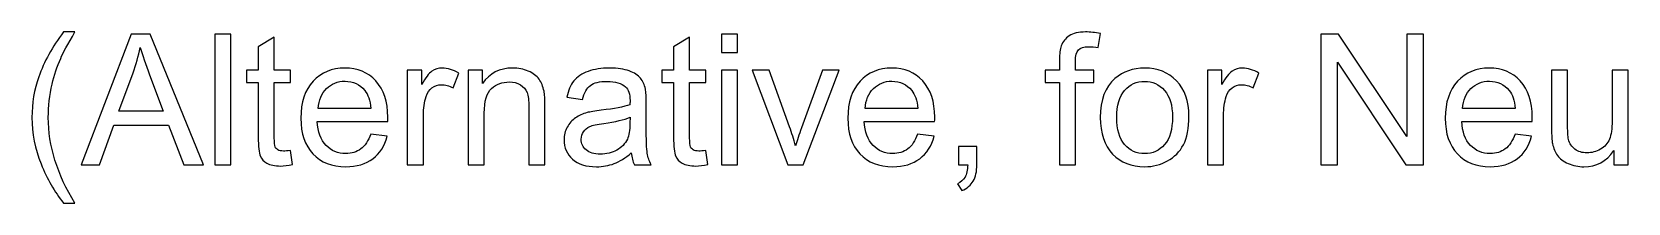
# Model space of a CAD drawing. Header units: millimetres. Extents: x 198 to 2216, y -826 to 151.
# Drawn here: x 642.1 to 864.6, y -65 to -41.2 of the extents above; entities that cross this region are included whole.
import ezdxf

# ---------------------------------------------------------------- set-up
doc = ezdxf.new("R2010")
doc.units = ezdxf.units.MM
doc.header["$MEASUREMENT"] = 0
doc.layers.add('Layer 1', color=7, linetype='Continuous')

msp = doc.modelspace()

# ---------------------------------------------------------------- linework, layer by layer
at = {"layer": 'Layer 1', "color": 250}
for points, knots in [([(646.4897, -65.0319), (645.262, -63.4783), (644.2206, -61.6622), (643.3697, -59.5794), (642.5188, -57.4966), (642.0955, -55.3376), (642.0955, -53.1066), (642.0955, -51.1381), (642.413, -49.2543), (643.048, -47.4551), (643.7931, -45.3638), (644.9403, -43.281), (646.4897, -41.2067), (646.4897, -41.2067), (648.0899, -41.2067), (648.0899, -41.2067), (647.0908, -42.9254), (646.4262, -44.1531), (646.1045, -44.8897), (645.6007, -46.0285), (645.2028, -47.218), (644.9149, -48.4584), (644.5593, -50.0036), (644.3815, -51.5572), (644.3815, -53.1193), (644.3815, -57.0944), (645.6176, -61.0653), (648.0899, -65.0319), (648.0899, -65.0319), (646.4897, -65.0319), (646.4897, -65.0319)], [0, 0, 0, 0, 0.1, 0.1, 0.1, 0.2, 0.2, 0.2, 0.3, 0.3, 0.3, 0.4, 0.4, 0.4, 0.5, 0.5, 0.5, 0.6, 0.6, 0.6, 0.7, 0.7, 0.7, 0.8, 0.8, 0.8, 0.9, 0.9, 0.9, 1, 1, 1, 1]), ([(648.9662, -59.6979), (648.9662, -59.6979), (655.9427, -41.5115), (655.9427, -41.5115), (655.9427, -41.5115), (658.5886, -41.5115), (658.5886, -41.5115), (658.5886, -41.5115), (665.9927, -59.6979), (665.9927, -59.6979), (665.9927, -59.6979), (663.2537, -59.6979), (663.2537, -59.6979), (663.2537, -59.6979), (661.1497, -54.1861), (661.1497, -54.1861), (661.1497, -54.1861), (653.4916, -54.1861), (653.4916, -54.1861), (653.4916, -54.1861), (651.5189, -59.6979), (651.5189, -59.6979), (651.5189, -59.6979), (648.9662, -59.6979), (648.9662, -59.6979)], [0, 0, 0, 0, 0.125, 0.125, 0.125, 0.25, 0.25, 0.25, 0.375, 0.375, 0.375, 0.5, 0.5, 0.5, 0.625, 0.625, 0.625, 0.75, 0.75, 0.75, 0.875, 0.875, 0.875, 1, 1, 1, 1]), ([(667.5717, -59.6979), (667.5717, -59.6979), (667.5717, -41.5115), (667.5717, -41.5115), (667.5717, -41.5115), (669.8069, -41.5115), (669.8069, -41.5115), (669.8069, -41.5115), (669.8069, -59.6979), (669.8069, -59.6979), (669.8069, -59.6979), (667.5717, -59.6979), (667.5717, -59.6979)], [0, 0, 0, 0, 0.25, 0.25, 0.25, 0.5, 0.5, 0.5, 0.75, 0.75, 0.75, 1, 1, 1, 1]), ([(678.1169, -57.704), (678.1169, -57.704), (678.4217, -59.6767), (678.4217, -59.6767), (677.7952, -59.808), (677.2321, -59.8757), (676.7411, -59.8757), (675.9325, -59.8757), (675.306, -59.7487), (674.8572, -59.4905), (674.4127, -59.2322), (674.0995, -58.8978), (673.9174, -58.4787), (673.7354, -58.0596), (673.6465, -57.1791), (673.6465, -55.8371), (673.6465, -55.8371), (673.6465, -48.2425), (673.6465, -48.2425), (673.6465, -48.2425), (671.9955, -48.2425), (671.9955, -48.2425), (671.9955, -48.2425), (671.9955, -46.5153), (671.9955, -46.5153), (671.9955, -46.5153), (673.6465, -46.5153), (673.6465, -46.5153), (673.6465, -46.5153), (673.6465, -43.2556), (673.6465, -43.2556), (673.6465, -43.2556), (675.8817, -41.9137), (675.8817, -41.9137), (675.8817, -41.9137), (675.8817, -46.5153), (675.8817, -46.5153), (675.8817, -46.5153), (678.1169, -46.5153), (678.1169, -46.5153), (678.1169, -46.5153), (678.1169, -48.2425), (678.1169, -48.2425), (678.1169, -48.2425), (675.8817, -48.2425), (675.8817, -48.2425), (675.8817, -48.2425), (675.8817, -55.9641), (675.8817, -55.9641), (675.8817, -56.6033), (675.9198, -57.014), (676.0002, -57.196), (676.0764, -57.378), (676.2034, -57.522), (676.3812, -57.632), (676.559, -57.7379), (676.813, -57.7929), (677.1432, -57.7929), (677.3888, -57.7929), (677.7147, -57.7633), (678.1169, -57.704)], [0, 0, 0, 0, 0.05, 0.05, 0.05, 0.1, 0.1, 0.1, 0.15, 0.15, 0.15, 0.2, 0.2, 0.2, 0.25, 0.25, 0.25, 0.3, 0.3, 0.3, 0.35, 0.35, 0.35, 0.4, 0.4, 0.4, 0.45, 0.45, 0.45, 0.5, 0.5, 0.5, 0.55, 0.55, 0.55, 0.6, 0.6, 0.6, 0.65, 0.65, 0.65, 0.7, 0.7, 0.7, 0.75, 0.75, 0.75, 0.8, 0.8, 0.8, 0.85, 0.85, 0.85, 0.9, 0.9, 0.9, 0.95, 0.95, 0.95, 1, 1, 1, 1]), ([(736.0119, -57.704), (736.0119, -57.704), (736.3167, -59.6767), (736.3167, -59.6767), (735.6902, -59.808), (735.1271, -59.8757), (734.6361, -59.8757), (733.8275, -59.8757), (733.201, -59.7487), (732.7522, -59.4905), (732.3077, -59.2322), (731.9945, -58.8978), (731.8124, -58.4787), (731.6304, -58.0596), (731.5415, -57.1791), (731.5415, -55.8371), (731.5415, -55.8371), (731.5415, -48.2425), (731.5415, -48.2425), (731.5415, -48.2425), (729.8905, -48.2425), (729.8905, -48.2425), (729.8905, -48.2425), (729.8905, -46.5153), (729.8905, -46.5153), (729.8905, -46.5153), (731.5415, -46.5153), (731.5415, -46.5153), (731.5415, -46.5153), (731.5415, -43.2556), (731.5415, -43.2556), (731.5415, -43.2556), (733.7767, -41.9137), (733.7767, -41.9137), (733.7767, -41.9137), (733.7767, -46.5153), (733.7767, -46.5153), (733.7767, -46.5153), (736.0119, -46.5153), (736.0119, -46.5153), (736.0119, -46.5153), (736.0119, -48.2425), (736.0119, -48.2425), (736.0119, -48.2425), (733.7767, -48.2425), (733.7767, -48.2425), (733.7767, -48.2425), (733.7767, -55.9641), (733.7767, -55.9641), (733.7767, -56.6033), (733.8148, -57.014), (733.8952, -57.196), (733.9714, -57.378), (734.0984, -57.522), (734.2762, -57.632), (734.454, -57.7379), (734.708, -57.7929), (735.0382, -57.7929), (735.2838, -57.7929), (735.6097, -57.7633), (736.0119, -57.704)], [0, 0, 0, 0, 0.05, 0.05, 0.05, 0.1, 0.1, 0.1, 0.15, 0.15, 0.15, 0.2, 0.2, 0.2, 0.25, 0.25, 0.25, 0.3, 0.3, 0.3, 0.35, 0.35, 0.35, 0.4, 0.4, 0.4, 0.45, 0.45, 0.45, 0.5, 0.5, 0.5, 0.55, 0.55, 0.55, 0.6, 0.6, 0.6, 0.65, 0.65, 0.65, 0.7, 0.7, 0.7, 0.75, 0.75, 0.75, 0.8, 0.8, 0.8, 0.85, 0.85, 0.85, 0.9, 0.9, 0.9, 0.95, 0.95, 0.95, 1, 1, 1, 1]), ([(738.2175, -44.0515), (738.2175, -44.0515), (738.2175, -41.5115), (738.2175, -41.5115), (738.2175, -41.5115), (740.4527, -41.5115), (740.4527, -41.5115), (740.4527, -41.5115), (740.4527, -44.0515), (740.4527, -44.0515), (740.4527, -44.0515), (738.2175, -44.0515), (738.2175, -44.0515)], [0, 0, 0, 0, 0.25, 0.25, 0.25, 0.5, 0.5, 0.5, 0.75, 0.75, 0.75, 1, 1, 1, 1]), ([(785.3345, -59.6979), (785.3345, -59.6979), (785.3345, -48.2425), (785.3345, -48.2425), (785.3345, -48.2425), (783.3533, -48.2425), (783.3533, -48.2425), (783.3533, -48.2425), (783.3533, -46.5153), (783.3533, -46.5153), (783.3533, -46.5153), (785.3345, -46.5153), (785.3345, -46.5153), (785.3345, -46.5153), (785.3345, -45.1183), (785.3345, -45.1183), (785.3345, -44.2335), (785.4107, -43.5774), (785.5673, -43.1498), (785.7832, -42.5741), (786.1558, -42.1042), (786.6976, -41.7443), (787.2353, -41.3845), (787.993, -41.2067), (788.9667, -41.2067), (789.5975, -41.2067), (790.2917, -41.2829), (791.0537, -41.4311), (791.0537, -41.4311), (790.7193, -43.3869), (790.7193, -43.3869), (790.2536, -43.3064), (789.8176, -43.2641), (789.4027, -43.2641), (788.7254, -43.2641), (788.247, -43.408), (787.9634, -43.6959), (787.684, -43.9838), (787.5443, -44.5214), (787.5443, -45.3088), (787.5443, -45.3088), (787.5443, -46.5153), (787.5443, -46.5153), (787.5443, -46.5153), (790.1097, -46.5153), (790.1097, -46.5153), (790.1097, -46.5153), (790.1097, -48.2425), (790.1097, -48.2425), (790.1097, -48.2425), (787.5697, -48.2425), (787.5697, -48.2425), (787.5697, -48.2425), (787.5697, -59.6979), (787.5697, -59.6979), (787.5697, -59.6979), (785.3345, -59.6979), (785.3345, -59.6979)], [0, 0, 0, 0, 0.05263158, 0.05263158, 0.05263158, 0.10526316, 0.10526316, 0.10526316, 0.15789474, 0.15789474, 0.15789474, 0.21052632, 0.21052632, 0.21052632, 0.26315789, 0.26315789, 0.26315789, 0.31578947, 0.31578947, 0.31578947, 0.36842105, 0.36842105, 0.36842105, 0.42105263, 0.42105263, 0.42105263, 0.47368421, 0.47368421, 0.47368421, 0.52631579, 0.52631579, 0.52631579, 0.57894737, 0.57894737, 0.57894737, 0.63157895, 0.63157895, 0.63157895, 0.68421053, 0.68421053, 0.68421053, 0.73684211, 0.73684211, 0.73684211, 0.78947368, 0.78947368, 0.78947368, 0.84210526, 0.84210526, 0.84210526, 0.89473684, 0.89473684, 0.89473684, 0.94736842, 0.94736842, 0.94736842, 1, 1, 1, 1]), ([(821.7539, -59.6979), (821.7539, -59.6979), (821.7539, -41.5115), (821.7539, -41.5115), (821.7539, -41.5115), (824.2262, -41.5115), (824.2262, -41.5115), (824.2262, -41.5115), (833.7681, -55.7863), (833.7681, -55.7863), (833.7681, -55.7863), (833.7681, -41.5115), (833.7681, -41.5115), (833.7681, -41.5115), (836.0795, -41.5115), (836.0795, -41.5115), (836.0795, -41.5115), (836.0795, -59.6979), (836.0795, -59.6979), (836.0795, -59.6979), (833.6072, -59.6979), (833.6072, -59.6979), (833.6072, -59.6979), (824.0653, -45.4231), (824.0653, -45.4231), (824.0653, -45.4231), (824.0653, -59.6979), (824.0653, -59.6979), (824.0653, -59.6979), (821.7539, -59.6979), (821.7539, -59.6979)], [0, 0, 0, 0, 0.1, 0.1, 0.1, 0.2, 0.2, 0.2, 0.3, 0.3, 0.3, 0.4, 0.4, 0.4, 0.5, 0.5, 0.5, 0.6, 0.6, 0.6, 0.7, 0.7, 0.7, 0.8, 0.8, 0.8, 0.9, 0.9, 0.9, 1, 1, 1, 1]), ([(654.1986, -52.2303), (654.1986, -52.2303), (660.3962, -52.2303), (660.3962, -52.2303), (660.3962, -52.2303), (658.4997, -47.1884), (658.4997, -47.1884), (657.9282, -45.6559), (657.4964, -44.3902), (657.1958, -43.3911), (656.946, -44.5764), (656.6116, -45.7406), (656.1925, -46.8921), (656.1925, -46.8921), (654.1986, -52.2303), (654.1986, -52.2303)], [0, 0, 0, 0, 0.2, 0.2, 0.2, 0.4, 0.4, 0.4, 0.6, 0.6, 0.6, 0.8, 0.8, 0.8, 1, 1, 1, 1]), ([(689.3141, -55.4307), (689.3141, -55.4307), (691.6255, -55.7355), (691.6255, -55.7355), (691.2657, -57.0775), (690.5926, -58.1231), (689.6104, -58.8639), (688.6283, -59.6048), (687.3752, -59.9773), (685.847, -59.9773), (683.9251, -59.9773), (682.4011, -59.3846), (681.275, -58.1993), (680.1489, -57.0182), (679.5859, -55.3545), (679.5859, -53.2167), (679.5859, -51.0069), (680.1532, -49.2881), (681.2919, -48.0689), (682.4307, -46.8455), (683.9081, -46.2359), (685.7242, -46.2359), (687.4811, -46.2359), (688.9162, -46.8328), (690.0295, -48.0308), (691.1429, -49.2289), (691.7017, -50.9137), (691.7017, -53.0854), (691.7017, -53.2167), (691.6975, -53.4156), (691.689, -53.6781), (691.689, -53.6781), (681.8719, -53.6781), (681.8719, -53.6781), (681.9566, -55.1217), (682.363, -56.2308), (683.0996, -56.997), (683.8319, -57.7633), (684.7506, -58.1485), (685.847, -58.1485), (686.664, -58.1485), (687.3625, -57.9326), (687.9383, -57.5008), (688.5182, -57.069), (688.9754, -56.379), (689.3141, -55.4307)], [0, 0, 0, 0, 0.06666667, 0.06666667, 0.06666667, 0.13333333, 0.13333333, 0.13333333, 0.2, 0.2, 0.2, 0.26666667, 0.26666667, 0.26666667, 0.33333333, 0.33333333, 0.33333333, 0.4, 0.4, 0.4, 0.46666667, 0.46666667, 0.46666667, 0.53333333, 0.53333333, 0.53333333, 0.6, 0.6, 0.6, 0.66666667, 0.66666667, 0.66666667, 0.73333333, 0.73333333, 0.73333333, 0.8, 0.8, 0.8, 0.86666667, 0.86666667, 0.86666667, 0.93333333, 0.93333333, 0.93333333, 1, 1, 1, 1]), ([(694.4237, -59.6979), (694.4237, -59.6979), (694.4237, -46.5153), (694.4237, -46.5153), (694.4237, -46.5153), (696.4303, -46.5153), (696.4303, -46.5153), (696.4303, -46.5153), (696.4303, -48.5346), (696.4303, -48.5346), (696.9425, -47.599), (697.4167, -46.981), (697.8527, -46.6846), (698.2887, -46.3841), (698.7671, -46.2359), (699.2878, -46.2359), (700.0413, -46.2359), (700.8076, -46.473), (701.5865, -46.9429), (701.5865, -46.9429), (700.7906, -49.0045), (700.7906, -49.0045), (700.2488, -48.6997), (699.7069, -48.5473), (699.165, -48.5473), (698.6782, -48.5473), (698.2422, -48.6955), (697.8569, -48.9876), (697.4717, -49.2797), (697.1965, -49.6861), (697.0314, -50.2068), (696.7817, -50.9984), (696.6589, -51.8662), (696.6589, -52.8103), (696.6589, -52.8103), (696.6589, -59.6979), (696.6589, -59.6979), (696.6589, -59.6979), (694.4237, -59.6979), (694.4237, -59.6979)], [0, 0, 0, 0, 0.07692308, 0.07692308, 0.07692308, 0.15384615, 0.15384615, 0.15384615, 0.23076923, 0.23076923, 0.23076923, 0.30769231, 0.30769231, 0.30769231, 0.38461538, 0.38461538, 0.38461538, 0.46153846, 0.46153846, 0.46153846, 0.53846154, 0.53846154, 0.53846154, 0.61538462, 0.61538462, 0.61538462, 0.69230769, 0.69230769, 0.69230769, 0.76923077, 0.76923077, 0.76923077, 0.84615385, 0.84615385, 0.84615385, 0.92307692, 0.92307692, 0.92307692, 1, 1, 1, 1]), ([(702.9073, -59.6979), (702.9073, -59.6979), (702.9073, -46.5153), (702.9073, -46.5153), (702.9073, -46.5153), (704.9139, -46.5153), (704.9139, -46.5153), (704.9139, -46.5153), (704.9139, -48.3864), (704.9139, -48.3864), (705.8791, -46.9513), (707.2761, -46.2359), (709.1007, -46.2359), (709.8965, -46.2359), (710.6247, -46.3798), (711.2893, -46.6635), (711.9539, -46.9471), (712.4535, -47.3239), (712.7837, -47.7853), (713.1139, -48.2467), (713.3467, -48.7971), (713.4779, -49.4321), (713.5584, -49.8469), (713.6007, -50.5708), (713.6007, -51.6038), (713.6007, -51.6038), (713.6007, -59.6979), (713.6007, -59.6979), (713.6007, -59.6979), (711.3655, -59.6979), (711.3655, -59.6979), (711.3655, -59.6979), (711.3655, -51.6884), (711.3655, -51.6884), (711.3655, -50.7783), (711.2808, -50.0967), (711.1073, -49.648), (710.9337, -49.1992), (710.6247, -48.8394), (710.1844, -48.5685), (709.7441, -48.3018), (709.2234, -48.1663), (708.6308, -48.1663), (707.6825, -48.1663), (706.8655, -48.4669), (706.1754, -49.0722), (705.4854, -49.6734), (705.1425, -50.8206), (705.1425, -52.5055), (705.1425, -52.5055), (705.1425, -59.6979), (705.1425, -59.6979), (705.1425, -59.6979), (702.9073, -59.6979), (702.9073, -59.6979)], [0, 0, 0, 0, 0.05555556, 0.05555556, 0.05555556, 0.11111111, 0.11111111, 0.11111111, 0.16666667, 0.16666667, 0.16666667, 0.22222222, 0.22222222, 0.22222222, 0.27777778, 0.27777778, 0.27777778, 0.33333333, 0.33333333, 0.33333333, 0.38888889, 0.38888889, 0.38888889, 0.44444444, 0.44444444, 0.44444444, 0.5, 0.5, 0.5, 0.55555556, 0.55555556, 0.55555556, 0.61111111, 0.61111111, 0.61111111, 0.66666667, 0.66666667, 0.66666667, 0.72222222, 0.72222222, 0.72222222, 0.77777778, 0.77777778, 0.77777778, 0.83333333, 0.83333333, 0.83333333, 0.88888889, 0.88888889, 0.88888889, 0.94444444, 0.94444444, 0.94444444, 1, 1, 1, 1]), ([(725.6445, -58.0469), (724.8148, -58.7539), (724.0147, -59.2492), (723.2484, -59.5413), (722.4822, -59.8334), (721.6609, -59.9773), (720.7804, -59.9773), (719.3326, -59.9773), (718.2192, -59.6259), (717.4403, -58.919), (716.6614, -58.2162), (716.2719, -57.3145), (716.2719, -56.2181), (716.2719, -55.5746), (716.4201, -54.9862), (716.7122, -54.4528), (717.0085, -53.9194), (717.3937, -53.4961), (717.8679, -53.1743), (718.3462, -52.8526), (718.8796, -52.6071), (719.4765, -52.442), (719.9168, -52.3277), (720.5814, -52.2176), (721.4662, -52.1075), (723.2696, -51.8959), (724.6031, -51.6376), (725.454, -51.3413), (725.4625, -51.0365), (725.4667, -50.8418), (725.4667, -50.7613), (725.4667, -49.8554), (725.255, -49.2162), (724.8317, -48.8436), (724.2602, -48.3399), (723.4093, -48.0901), (722.2832, -48.0901), (721.2291, -48.0901), (720.4502, -48.2764), (719.9507, -48.6447), (719.4469, -49.013), (719.0786, -49.6649), (718.8373, -50.6047), (718.8373, -50.6047), (716.6529, -50.2999), (716.6529, -50.2999), (716.8519, -49.3643), (717.1778, -48.6066), (717.635, -48.0308), (718.0922, -47.4551), (718.7526, -47.0148), (719.6162, -46.7016), (720.4756, -46.3925), (721.4789, -46.2359), (722.6134, -46.2359), (723.7395, -46.2359), (724.6581, -46.3671), (725.3651, -46.6338), (726.0678, -46.9005), (726.5885, -47.2307), (726.9187, -47.6329), (727.2489, -48.0351), (727.4818, -48.5431), (727.6172, -49.1569), (727.6892, -49.5379), (727.7273, -50.2237), (727.7273, -51.2101), (727.7273, -51.2101), (727.7273, -54.1734), (727.7273, -54.1734), (727.7273, -56.2435), (727.7739, -57.5516), (727.867, -58.1062), (727.9559, -58.6607), (728.1422, -59.1899), (728.4131, -59.6979), (728.4131, -59.6979), (726.0763, -59.6979), (726.0763, -59.6979), (725.8519, -59.228), (725.708, -58.6777), (725.6445, -58.0469)], [0, 0, 0, 0, 0.03703704, 0.03703704, 0.03703704, 0.07407407, 0.07407407, 0.07407407, 0.11111111, 0.11111111, 0.11111111, 0.14814815, 0.14814815, 0.14814815, 0.18518519, 0.18518519, 0.18518519, 0.22222222, 0.22222222, 0.22222222, 0.25925926, 0.25925926, 0.25925926, 0.2962963, 0.2962963, 0.2962963, 0.33333333, 0.33333333, 0.33333333, 0.37037037, 0.37037037, 0.37037037, 0.40740741, 0.40740741, 0.40740741, 0.44444444, 0.44444444, 0.44444444, 0.48148148, 0.48148148, 0.48148148, 0.51851852, 0.51851852, 0.51851852, 0.55555556, 0.55555556, 0.55555556, 0.59259259, 0.59259259, 0.59259259, 0.62962963, 0.62962963, 0.62962963, 0.66666667, 0.66666667, 0.66666667, 0.7037037, 0.7037037, 0.7037037, 0.74074074, 0.74074074, 0.74074074, 0.77777778, 0.77777778, 0.77777778, 0.81481481, 0.81481481, 0.81481481, 0.85185185, 0.85185185, 0.85185185, 0.88888889, 0.88888889, 0.88888889, 0.92592593, 0.92592593, 0.92592593, 0.96296296, 0.96296296, 0.96296296, 1, 1, 1, 1]), ([(738.2175, -59.6979), (738.2175, -59.6979), (738.2175, -46.5153), (738.2175, -46.5153), (738.2175, -46.5153), (740.4527, -46.5153), (740.4527, -46.5153), (740.4527, -46.5153), (740.4527, -59.6979), (740.4527, -59.6979), (740.4527, -59.6979), (738.2175, -59.6979), (738.2175, -59.6979)], [0, 0, 0, 0, 0.25, 0.25, 0.25, 0.5, 0.5, 0.5, 0.75, 0.75, 0.75, 1, 1, 1, 1]), ([(747.4631, -59.6979), (747.4631, -59.6979), (742.4889, -46.5153), (742.4889, -46.5153), (742.4889, -46.5153), (744.8807, -46.5153), (744.8807, -46.5153), (744.8807, -46.5153), (747.7001, -54.4105), (747.7001, -54.4105), (748.0049, -55.2614), (748.2886, -56.1461), (748.5468, -57.0648), (748.7458, -56.3705), (749.0209, -55.5365), (749.3808, -54.5586), (749.3808, -54.5586), (752.3102, -46.5153), (752.3102, -46.5153), (752.3102, -46.5153), (754.6047, -46.5153), (754.6047, -46.5153), (754.6047, -46.5153), (749.6136, -59.6979), (749.6136, -59.6979), (749.6136, -59.6979), (747.4631, -59.6979), (747.4631, -59.6979)], [0, 0, 0, 0, 0.11111111, 0.11111111, 0.11111111, 0.22222222, 0.22222222, 0.22222222, 0.33333333, 0.33333333, 0.33333333, 0.44444444, 0.44444444, 0.44444444, 0.55555556, 0.55555556, 0.55555556, 0.66666667, 0.66666667, 0.66666667, 0.77777778, 0.77777778, 0.77777778, 0.88888889, 0.88888889, 0.88888889, 1, 1, 1, 1]), ([(765.5521, -55.4307), (765.5521, -55.4307), (767.8635, -55.7355), (767.8635, -55.7355), (767.5037, -57.0775), (766.8306, -58.1231), (765.8484, -58.8639), (764.8663, -59.6048), (763.6132, -59.9773), (762.085, -59.9773), (760.1631, -59.9773), (758.6391, -59.3846), (757.513, -58.1993), (756.3869, -57.0182), (755.8239, -55.3545), (755.8239, -53.2167), (755.8239, -51.0069), (756.3912, -49.2881), (757.5299, -48.0689), (758.6687, -46.8455), (760.1461, -46.2359), (761.9622, -46.2359), (763.7191, -46.2359), (765.1542, -46.8328), (766.2675, -48.0308), (767.3809, -49.2289), (767.9397, -50.9137), (767.9397, -53.0854), (767.9397, -53.2167), (767.9355, -53.4156), (767.927, -53.6781), (767.927, -53.6781), (758.1099, -53.6781), (758.1099, -53.6781), (758.1946, -55.1217), (758.601, -56.2308), (759.3376, -56.997), (760.0699, -57.7633), (760.9886, -58.1485), (762.085, -58.1485), (762.902, -58.1485), (763.6005, -57.9326), (764.1763, -57.5008), (764.7562, -57.069), (765.2134, -56.379), (765.5521, -55.4307)], [0, 0, 0, 0, 0.06666667, 0.06666667, 0.06666667, 0.13333333, 0.13333333, 0.13333333, 0.2, 0.2, 0.2, 0.26666667, 0.26666667, 0.26666667, 0.33333333, 0.33333333, 0.33333333, 0.4, 0.4, 0.4, 0.46666667, 0.46666667, 0.46666667, 0.53333333, 0.53333333, 0.53333333, 0.6, 0.6, 0.6, 0.66666667, 0.66666667, 0.66666667, 0.73333333, 0.73333333, 0.73333333, 0.8, 0.8, 0.8, 0.86666667, 0.86666667, 0.86666667, 0.93333333, 0.93333333, 0.93333333, 1, 1, 1, 1]), ([(791.0199, -53.1066), (791.0199, -50.6724), (791.6972, -48.869), (793.0561, -47.6964), (794.1864, -46.7227), (795.5707, -46.2359), (797.2006, -46.2359), (799.0082, -46.2359), (800.4899, -46.8286), (801.6413, -48.0139), (802.7886, -49.195), (803.3643, -50.8333), (803.3643, -52.9203), (803.3643, -54.6137), (803.1103, -55.9429), (802.6023, -56.9124), (802.0943, -57.8818), (801.3535, -58.6353), (800.3798, -59.173), (799.4104, -59.7106), (798.3478, -59.9773), (797.2006, -59.9773), (795.3548, -59.9773), (793.8647, -59.3889), (792.7259, -58.2078), (791.5872, -57.0267), (791.0199, -55.3249), (791.0199, -53.1066)], [0, 0, 0, 0, 0.11111111, 0.11111111, 0.11111111, 0.22222222, 0.22222222, 0.22222222, 0.33333333, 0.33333333, 0.33333333, 0.44444444, 0.44444444, 0.44444444, 0.55555556, 0.55555556, 0.55555556, 0.66666667, 0.66666667, 0.66666667, 0.77777778, 0.77777778, 0.77777778, 0.88888889, 0.88888889, 0.88888889, 1, 1, 1, 1]), ([(805.9593, -59.6979), (805.9593, -59.6979), (805.9593, -46.5153), (805.9593, -46.5153), (805.9593, -46.5153), (807.9659, -46.5153), (807.9659, -46.5153), (807.9659, -46.5153), (807.9659, -48.5346), (807.9659, -48.5346), (808.4781, -47.599), (808.9523, -46.981), (809.3883, -46.6846), (809.8243, -46.3841), (810.3027, -46.2359), (810.8234, -46.2359), (811.5769, -46.2359), (812.3432, -46.473), (813.1221, -46.9429), (813.1221, -46.9429), (812.3262, -49.0045), (812.3262, -49.0045), (811.7844, -48.6997), (811.2425, -48.5473), (810.7006, -48.5473), (810.2138, -48.5473), (809.7778, -48.6955), (809.3925, -48.9876), (809.0073, -49.2797), (808.7321, -49.6861), (808.567, -50.2068), (808.3173, -50.9984), (808.1945, -51.8662), (808.1945, -52.8103), (808.1945, -52.8103), (808.1945, -59.6979), (808.1945, -59.6979), (808.1945, -59.6979), (805.9593, -59.6979), (805.9593, -59.6979)], [0, 0, 0, 0, 0.07692308, 0.07692308, 0.07692308, 0.15384615, 0.15384615, 0.15384615, 0.23076923, 0.23076923, 0.23076923, 0.30769231, 0.30769231, 0.30769231, 0.38461538, 0.38461538, 0.38461538, 0.46153846, 0.46153846, 0.46153846, 0.53846154, 0.53846154, 0.53846154, 0.61538462, 0.61538462, 0.61538462, 0.69230769, 0.69230769, 0.69230769, 0.76923077, 0.76923077, 0.76923077, 0.84615385, 0.84615385, 0.84615385, 0.92307692, 0.92307692, 0.92307692, 1, 1, 1, 1]), ([(848.8345, -55.4307), (848.8345, -55.4307), (851.1459, -55.7355), (851.1459, -55.7355), (850.7861, -57.0775), (850.113, -58.1231), (849.1308, -58.8639), (848.1487, -59.6048), (846.8956, -59.9773), (845.3674, -59.9773), (843.4455, -59.9773), (841.9215, -59.3846), (840.7954, -58.1993), (839.6693, -57.0182), (839.1063, -55.3545), (839.1063, -53.2167), (839.1063, -51.0069), (839.6736, -49.2881), (840.8123, -48.0689), (841.9511, -46.8455), (843.4285, -46.2359), (845.2446, -46.2359), (847.0015, -46.2359), (848.4366, -46.8328), (849.5499, -48.0308), (850.6633, -49.2289), (851.2221, -50.9137), (851.2221, -53.0854), (851.2221, -53.2167), (851.2179, -53.4156), (851.2094, -53.6781), (851.2094, -53.6781), (841.3923, -53.6781), (841.3923, -53.6781), (841.477, -55.1217), (841.8834, -56.2308), (842.62, -56.997), (843.3523, -57.7633), (844.271, -58.1485), (845.3674, -58.1485), (846.1844, -58.1485), (846.8829, -57.9326), (847.4587, -57.5008), (848.0386, -57.069), (848.4958, -56.379), (848.8345, -55.4307)], [0, 0, 0, 0, 0.06666667, 0.06666667, 0.06666667, 0.13333333, 0.13333333, 0.13333333, 0.2, 0.2, 0.2, 0.26666667, 0.26666667, 0.26666667, 0.33333333, 0.33333333, 0.33333333, 0.4, 0.4, 0.4, 0.46666667, 0.46666667, 0.46666667, 0.53333333, 0.53333333, 0.53333333, 0.6, 0.6, 0.6, 0.66666667, 0.66666667, 0.66666667, 0.73333333, 0.73333333, 0.73333333, 0.8, 0.8, 0.8, 0.86666667, 0.86666667, 0.86666667, 0.93333333, 0.93333333, 0.93333333, 1, 1, 1, 1]), ([(862.5801, -59.6979), (862.5801, -59.6979), (862.5801, -57.7379), (862.5801, -57.7379), (861.5556, -59.2322), (860.1671, -59.9773), (858.4103, -59.9773), (857.6356, -59.9773), (856.9117, -59.8291), (856.2386, -59.5328), (855.5655, -59.2322), (855.0659, -58.8597), (854.74, -58.411), (854.414, -57.958), (854.1854, -57.4077), (854.0542, -56.7557), (853.9653, -56.3155), (853.9187, -55.6212), (853.9187, -54.6729), (853.9187, -54.6729), (853.9187, -46.5153), (853.9187, -46.5153), (853.9187, -46.5153), (856.1539, -46.5153), (856.1539, -46.5153), (856.1539, -46.5153), (856.1539, -53.8093), (856.1539, -53.8093), (856.1539, -54.9735), (856.2005, -55.7609), (856.2894, -56.1631), (856.4291, -56.7515), (856.7254, -57.2087), (857.1826, -57.5431), (857.6356, -57.8776), (858.1944, -58.0469), (858.8632, -58.0469), (859.5321, -58.0469), (860.1586, -57.8776), (860.7428, -57.5347), (861.327, -57.1918), (861.7419, -56.7219), (861.9874, -56.1334), (862.2287, -55.545), (862.3515, -54.6856), (862.3515, -53.5638), (862.3515, -53.5638), (862.3515, -46.5153), (862.3515, -46.5153), (862.3515, -46.5153), (864.5867, -46.5153), (864.5867, -46.5153), (864.5867, -46.5153), (864.5867, -59.6979), (864.5867, -59.6979), (864.5867, -59.6979), (862.5801, -59.6979), (862.5801, -59.6979)], [0, 0, 0, 0, 0.05263158, 0.05263158, 0.05263158, 0.10526316, 0.10526316, 0.10526316, 0.15789474, 0.15789474, 0.15789474, 0.21052632, 0.21052632, 0.21052632, 0.26315789, 0.26315789, 0.26315789, 0.31578947, 0.31578947, 0.31578947, 0.36842105, 0.36842105, 0.36842105, 0.42105263, 0.42105263, 0.42105263, 0.47368421, 0.47368421, 0.47368421, 0.52631579, 0.52631579, 0.52631579, 0.57894737, 0.57894737, 0.57894737, 0.63157895, 0.63157895, 0.63157895, 0.68421053, 0.68421053, 0.68421053, 0.73684211, 0.73684211, 0.73684211, 0.78947368, 0.78947368, 0.78947368, 0.84210526, 0.84210526, 0.84210526, 0.89473684, 0.89473684, 0.89473684, 0.94736842, 0.94736842, 0.94736842, 1, 1, 1, 1]), ([(681.9989, -51.8493), (681.9989, -51.8493), (689.3395, -51.8493), (689.3395, -51.8493), (689.2421, -50.7402), (688.9585, -49.9104), (688.4971, -49.3559), (687.7901, -48.4965), (686.8672, -48.0647), (685.7369, -48.0647), (684.7125, -48.0647), (683.8531, -48.4076), (683.1546, -49.0934), (682.4603, -49.7792), (682.0751, -50.6978), (681.9989, -51.8493)], [0, 0, 0, 0, 0.2, 0.2, 0.2, 0.4, 0.4, 0.4, 0.6, 0.6, 0.6, 0.8, 0.8, 0.8, 1, 1, 1, 1]), ([(758.2369, -51.8493), (758.2369, -51.8493), (765.5775, -51.8493), (765.5775, -51.8493), (765.4801, -50.7402), (765.1965, -49.9104), (764.7351, -49.3559), (764.0281, -48.4965), (763.1052, -48.0647), (761.9749, -48.0647), (760.9505, -48.0647), (760.0911, -48.4076), (759.3926, -49.0934), (758.6983, -49.7792), (758.3131, -50.6978), (758.2369, -51.8493)], [0, 0, 0, 0, 0.2, 0.2, 0.2, 0.4, 0.4, 0.4, 0.6, 0.6, 0.6, 0.8, 0.8, 0.8, 1, 1, 1, 1]), ([(793.3059, -53.1108), (793.3059, -54.7957), (793.6742, -56.0572), (794.4108, -56.8912), (795.1516, -57.7294), (796.0787, -58.1485), (797.2006, -58.1485), (798.3097, -58.1485), (799.2326, -57.7294), (799.9734, -56.887), (800.71, -56.0445), (801.0783, -54.7618), (801.0783, -53.0389), (801.0783, -51.4133), (800.7058, -50.1814), (799.9649, -49.3474), (799.2241, -48.5092), (798.3012, -48.0901), (797.2006, -48.0901), (796.0787, -48.0901), (795.1516, -48.505), (794.4108, -49.3389), (793.6742, -50.1729), (793.3059, -51.4302), (793.3059, -53.1108)], [0, 0, 0, 0, 0.125, 0.125, 0.125, 0.25, 0.25, 0.25, 0.375, 0.375, 0.375, 0.5, 0.5, 0.5, 0.625, 0.625, 0.625, 0.75, 0.75, 0.75, 0.875, 0.875, 0.875, 1, 1, 1, 1]), ([(841.5193, -51.8493), (841.5193, -51.8493), (848.8599, -51.8493), (848.8599, -51.8493), (848.7625, -50.7402), (848.4789, -49.9104), (848.0175, -49.3559), (847.3105, -48.4965), (846.3876, -48.0647), (845.2573, -48.0647), (844.2329, -48.0647), (843.3735, -48.4076), (842.675, -49.0934), (841.9807, -49.7792), (841.5955, -50.6978), (841.5193, -51.8493)], [0, 0, 0, 0, 0.2, 0.2, 0.2, 0.4, 0.4, 0.4, 0.6, 0.6, 0.6, 0.8, 0.8, 0.8, 1, 1, 1, 1]), ([(725.4667, -53.0939), (724.6539, -53.4241), (723.4347, -53.7035), (721.8091, -53.9321), (720.8862, -54.0633), (720.2343, -54.2115), (719.8533, -54.3766), (719.4723, -54.5417), (719.1802, -54.783), (718.9728, -55.0963), (718.7653, -55.4138), (718.6595, -55.7651), (718.6595, -56.1546), (718.6595, -56.743), (718.8839, -57.2383), (719.3368, -57.632), (719.7898, -58.0257), (720.4502, -58.2247), (721.318, -58.2247), (722.1774, -58.2247), (722.9436, -58.0384), (723.6167, -57.6617), (724.2856, -57.2891), (724.7809, -56.7769), (725.0942, -56.1292), (725.3355, -55.6254), (725.454, -54.8846), (725.454, -53.9067), (725.454, -53.9067), (725.4667, -53.0939), (725.4667, -53.0939)], [0, 0, 0, 0, 0.1, 0.1, 0.1, 0.2, 0.2, 0.2, 0.3, 0.3, 0.3, 0.4, 0.4, 0.4, 0.5, 0.5, 0.5, 0.6, 0.6, 0.6, 0.7, 0.7, 0.7, 0.8, 0.8, 0.8, 0.9, 0.9, 0.9, 1, 1, 1, 1]), ([(771.2713, -59.6979), (771.2713, -59.6979), (771.2713, -57.1579), (771.2713, -57.1579), (771.2713, -57.1579), (773.8113, -57.1579), (773.8113, -57.1579), (773.8113, -57.1579), (773.8113, -59.6979), (773.8113, -59.6979), (773.8113, -60.6335), (773.6462, -61.3912), (773.3118, -61.967), (772.9816, -62.5427), (772.4524, -62.9914), (771.7285, -63.3047), (771.7285, -63.3047), (771.1189, -62.3395), (771.1189, -62.3395), (771.593, -62.1321), (771.9402, -61.8273), (772.1603, -61.4293), (772.3847, -61.0272), (772.5117, -60.4514), (772.5371, -59.6979), (772.5371, -59.6979), (771.2713, -59.6979), (771.2713, -59.6979)], [0, 0, 0, 0, 0.11111111, 0.11111111, 0.11111111, 0.22222222, 0.22222222, 0.22222222, 0.33333333, 0.33333333, 0.33333333, 0.44444444, 0.44444444, 0.44444444, 0.55555556, 0.55555556, 0.55555556, 0.66666667, 0.66666667, 0.66666667, 0.77777778, 0.77777778, 0.77777778, 0.88888889, 0.88888889, 0.88888889, 1, 1, 1, 1])]:
    msp.add_open_spline(points, degree=3, knots=knots, dxfattribs=at)

doc.saveas('drawing.dxf')
